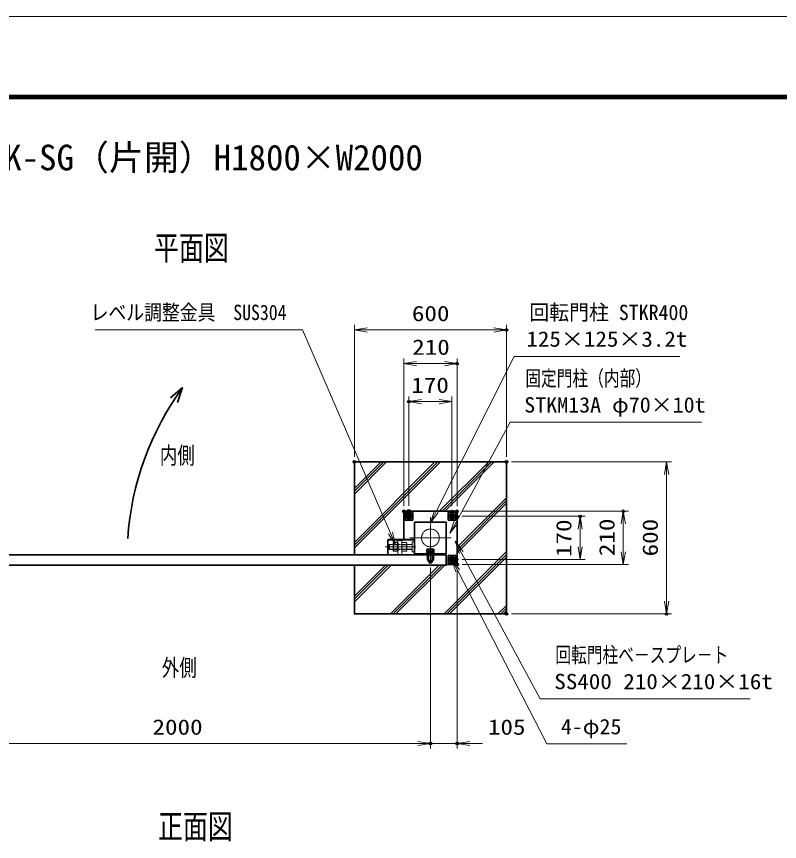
# Model space of a CAD drawing. Units: millimetres at full size. Extents: x -5940 to 5940, y -4200 to 4200.
# Drawn here: x -2656 to 353, y 947 to 4200 of the extents above; entities that cross this region are included whole.
import ezdxf
from ezdxf.enums import TextEntityAlignment as Align

# ---------------------------------------------------------------- set-up
doc = ezdxf.new("R2010")
doc.units = ezdxf.units.MM
doc.header["$LTSCALE"] = 20
doc.header["$PDMODE"] = 32
doc.header["$PDSIZE"] = 10
for name, pattern in [('DASHED', [7.5, 6, -1.5]), ('USER1', [18, 12, -1.5, 3, -1.5]), ('USER2', [9, 6, -0.75, 1.5, -0.75]), ('USER3', [3.75, 3, -0.75])]:
    doc.linetypes.add(name, pattern=pattern)
for name, color, linetype, lineweight in [('0-0_D-TTL', 7, 'Continuous', 18), ('0-1_軸線', 200, 'USER1', 15), ('0-2_隠れ線', 140, 'DASHED', 18), ('0-3_外形線', 7, 'Continuous', 35), ('0-4_寸法線', 4, 'Continuous', 18), ('0-5_0', 7, 'Continuous', 18), ('0-8_細線', 2, 'Continuous', 35), ('0-9_ハッチング', 253, 'Continuous', 13), ('0-C_ねじ', 253, 'Continuous', 18), ('0-D_AM_0N', 7, 'Continuous', 50), ('0-E_AM_4N', 4, 'Continuous', 25), ('0-F_AM_7N', 6, 'USER2', 18), ('1-0_AM_3N', 140, 'USER3', 25)]:
    doc.layers.add(name, color=color, linetype=linetype, lineweight=lineweight)
doc.layers.add('0-6_Defpoints', color=7, linetype='Continuous')
doc.layers.add('0-7_文字', color=254, linetype='Continuous')
doc.styles.add('ＭＳ ゴシック', font='')
doc.styles.get('ＭＳ ゴシック').set_extended_font_data('MS Gothic')

# ---------------------------------------------------------------- blocks, each defined once
blk = doc.blocks.new('PROFSP004L9486')
at = {"layer": '0-1_軸線'}
blk.add_line((-240, 0), (840, 0), dxfattribs=at)
at = {"layer": '0-3_外形線'}
for p, q in [((-16, 138.6), (-178.6, 138.6)), ((62, 160), (62, 0)), ((62, -160), (62, 0)), ((780, 160), (780, 0)), ((780, -160), (780, 0)), ((-16, -138.6), (-178.6, -138.6))]:
    blk.add_line(p, q, dxfattribs=at)
for points in [[(-200, 0), (-200, 240), (-178.6, 277.1), (-16, 277.1), (-16, 0)], [(-200, 0), (-200, -240), (-178.6, -277.1), (-16, -277.1), (-16, 0)], [(-16, 225), (0, 225), (0, 0)], [(-16, -225), (0, -225), (0, 0)], [(12, 160), (780, 160), (800, 140), (800, 0)], [(12, -160), (780, -160), (800, -140), (800, 0)]]:
    blk.add_lwpolyline(points, dxfattribs=at)
for centre, radius, start, end in [((-77.3, 207.8), 122.7, 145.61587, 214.38413), ((258.6, 0), 458.6, 162.41211, 197.58789), ((12, 172), 12, 180, 270), ((-77.3, -207.8), 122.7, 145.61587, 214.38413), ((12, -172), 12, 90, 180)]:
    blk.add_arc(centre, radius, start, end, dxfattribs=at)
at = {"layer": '0-C_ねじ'}
for p, q in [((62, 140), (12, 160)), ((62, 140), (800, 140)), ((62, -140), (12, -160)), ((62, -140), (800, -140))]:
    blk.add_line(p, q, dxfattribs=at)
blk = doc.blocks.new('PROFSP004KSH16')
at = {"layer": '0-3_外形線'}
for p, q in [((0, 186), (0, 0)), ((0, 13.2), (99.4, 26.5)), ((0, -186), (0, 0)), ((0, -13.2), (99.4, 0)), ((11.4, 268), (11.4, 14.8)), ((88, 268), (88, 25)), ((99.4, 186), (99.4, 0)), ((99.4, -186), (99.4, 0)), ((11.4, -268), (11.4, -11.7)), ((88, -268), (88, -1.5))]:
    blk.add_line(p, q, dxfattribs=at)
for points in [[(49.7, 268), (11.4, 268), (3.4, 260), (0, 186)], [(99.4, 186), (96, 260), (88, 268), (49.7, 268)], [(49.7, -268), (11.4, -268), (3.4, -260), (0, -186)], [(99.4, -186), (96, -260), (88, -268), (49.7, -268)]]:
    blk.add_lwpolyline(points, dxfattribs=at)
blk = doc.blocks.new('PROFSP004K8916')
at = {"layer": '0-3_外形線'}
blk.add_lwpolyline([(0, -300), (60, -300), (60, 300), (0, 300)], close=True, dxfattribs=at)
blk = doc.blocks.new('U23')
at = {"layer": '0-D_AM_0N'}
blk.add_lwpolyline([(-1880, 1596.1), (-1700, 1492.2), (-1520, 1596.1), (-1520, 1803.9), (-1700, 1907.8), (-1880, 1803.9)], close=True, dxfattribs=at)
for radius in [180, 101.1]:
    blk.add_circle((-1700, 1700), radius, dxfattribs=at)
at = {"layer": '0-E_AM_4N'}
blk.add_arc((-1700, 1700), 120, 260, 170, dxfattribs=at)
at = {"layer": '0-F_AM_7N'}
for p, q in [((-1928.6, 1700), (-1471.4, 1700)), ((-1700, 1928.6), (-1700, 1471.4))]:
    blk.add_line(p, q, dxfattribs=at)
blk = doc.blocks.new('U24')
at = {"layer": '0-D_AM_0N'}
blk.add_lwpolyline([(1520, 1596.1), (1700, 1492.2), (1880, 1596.1), (1880, 1803.9), (1700, 1907.8), (1520, 1803.9)], close=True, dxfattribs=at)
for radius in [180, 101.1]:
    blk.add_circle((1700, 1700), radius, dxfattribs=at)
at = {"layer": '0-E_AM_4N'}
blk.add_arc((1700, 1700), 120, 260, 170, dxfattribs=at)
at = {"layer": '0-F_AM_7N'}
for p, q in [((1471.4, 1700), (1928.6, 1700)), ((1700, 1928.6), (1700, 1471.4))]:
    blk.add_line(p, q, dxfattribs=at)
blk = doc.blocks.new('U25')
at = {"layer": '0-D_AM_0N'}
blk.add_lwpolyline([(1520, -1803.9), (1700, -1907.8), (1880, -1803.9), (1880, -1596.1), (1700, -1492.2), (1520, -1596.1)], close=True, dxfattribs=at)
for radius in [180, 101.1]:
    blk.add_circle((1700, -1700), radius, dxfattribs=at)
at = {"layer": '0-E_AM_4N'}
blk.add_arc((1700, -1700), 120, 260, 170, dxfattribs=at)
at = {"layer": '0-F_AM_7N'}
for p, q in [((1471.4, -1700), (1928.6, -1700)), ((1700, -1471.4), (1700, -1928.6))]:
    blk.add_line(p, q, dxfattribs=at)
blk = doc.blocks.new('A$C349E2BCA')
at = {"layer": '0-2_隠れ線'}
for p, q in [((-714.9, 581.1), (-714.9, -588.9)), ((-714.9, -588.9), (1355.1, -588.9))]:
    blk.add_line(p, q, dxfattribs=at)
at = {"layer": '0-3_外形線'}
for p, q in [((1355.1, 581.1), (-744.9, 581.1)), ((-744.9, 581.1), (-744.9, -588.9)), ((-714.9, -618.9), (1355.1, -618.9))]:
    blk.add_line(p, q, dxfattribs=at)
blk.add_lwpolyline([(1355.1, -618.9), (1355.1, 581.1), (-744.9, 581.1)], dxfattribs=at)
blk.add_arc((-714.9, -588.9), 30, 180, 270, dxfattribs=at)
blk = doc.blocks.new('U26')
at = {"layer": '1-0_AM_3N'}
for p, q in [((-1673.2, 346.5), (-1700, 300)), ((-1700, 300), (-1700, -300)), ((-1346.8, 346.5), (-1673.2, 346.5)), ((-1346.8, 173.3), (-1673.2, 173.3)), ((-1346.8, 346.5), (-1320, 300)), ((-1320, 300), (-1320, -300)), ((-1673.2, -346.5), (-1700, -300)), ((-1346.8, -173.3), (-1673.2, -173.3)), ((-1346.8, -346.5), (-1673.2, -346.5)), ((-1346.8, -346.5), (-1320, -300))]:
    blk.add_line(p, q, dxfattribs=at)
for centre, radius, start, end in [((-1546.8, 259.9), 153.2, 154.43847, 214.43847), ((-1127.6, 0), 572.4, 162.38303, 197.61697), ((-1473.2, 259.9), 153.2, 325.56153, 25.56153), ((-1892.4, 0), 572.4, 342.38303, 17.61697), ((-1546.8, -259.9), 153.2, 145.56153, 205.56153), ((-1473.2, -259.9), 153.2, 334.43847, 34.43847)]:
    blk.add_arc(centre, radius, start, end, dxfattribs=at)
blk = doc.blocks.new('U27')
at = {"layer": '0-2_隠れ線', "linetype": 'USER3'}
for p, q in [((-973.2, 346.5), (-1000, 300)), ((-1000, 300), (-1000, -300)), ((-646.8, 346.5), (-973.2, 346.5)), ((-646.8, 173.3), (-973.2, 173.3)), ((-646.8, 346.5), (-620, 300)), ((-620, 300), (-620, -300)), ((-973.2, -346.5), (-1000, -300)), ((-646.8, -173.3), (-973.2, -173.3)), ((-646.8, -346.5), (-973.2, -346.5)), ((-646.8, -346.5), (-620, -300))]:
    blk.add_line(p, q, dxfattribs=at)
for centre, radius, start, end in [((-846.8, 259.9), 153.2, 154.43847, 214.43847), ((-427.6, 0), 572.4, 162.38303, 197.61697), ((-773.2, 259.9), 153.2, 325.56153, 25.56153), ((-1192.4, 0), 572.4, 342.38303, 17.61697), ((-846.8, -259.9), 153.2, 145.56153, 205.56153), ((-773.2, -259.9), 153.2, 334.43847, 34.43847)]:
    blk.add_arc(centre, radius, start, end, dxfattribs=at)
blk = doc.blocks.new('dgdgagagd')
at = {"layer": '0-1_軸線'}
blk.add_line((89.7, 0), (-2340.3, 0), dxfattribs=at)
at = {"layer": '0-2_隠れ線'}
for p, q in [((-1975, 200), (-2000, 175)), ((-200, 175), (-2000, 175)), ((-2000, 175), (-2000, 0)), ((-1975, 200), (-1975, 0)), ((-200, 200), (-1975, 200)), ((-1975, -200), (-1975, 0)), ((-1320, 500), (-1320, -630)), ((-1320, 500), (-1000, 500)), ((-1000, 500), (-1000, -630)), ((-200, 400), (-200, -400)), ((0, 400), (-200, 400)), ((-200, -175), (-2000, -175)), ((-200, -400), (0, -400))]:
    blk.add_line(p, q, dxfattribs=at)
blk.add_lwpolyline([(-200, -200), (-1975, -200), (-2000, -175), (-2000, 0)], dxfattribs=at)
blk.add_blockref('U27', (0, 0), dxfattribs=at)
at = {"layer": '1-0_AM_3N'}
blk.add_blockref('U26', (0, 0), dxfattribs=at)
blk = doc.blocks.new('fffjgkkhk')
at = {"layer": '0-1_軸線'}
for p, q in [((0, 1642.4), (0, -1642.4)), ((-1623.7, 0), (1623.7, 0))]:
    blk.add_line(p, q, dxfattribs=at)
at = {"layer": '0-2_隠れ線'}
for p, q in [((-160, -1750), (-160, -1250)), ((-120, -1750), (-120, -1250)), ((120, -1750), (120, -1250)), ((160, -1750), (160, -1250)), ((260, -1750), (260, -1340))]:
    blk.add_line(p, q, dxfattribs=at)
blk.add_lwpolyline([(260, -1750), (-260, -1750), (-260, -1340)], dxfattribs=at)
for centre, radius in [((-1700, 1700), 250), ((1700, 1700), 250), ((0, 0), 700), ((1700, -1700), 250)]:
    blk.add_circle(centre, radius, dxfattribs=at)
at = {"layer": '0-3_外形線'}
for p, q in [((2100, 2100), (-2100, 2100)), ((-2100, 2100), (-2100, -140)), ((1250, 1250), (-1250, 1250)), ((-1250, 1250), (-1250, -1250)), ((1250, -1250), (1250, 1250)), ((-1250, -1250), (1250, -1250)), ((-360, -1340), (-360, -1250)), ((360, -1340), (360, -1250))]:
    blk.add_line(p, q, dxfattribs=at)
for points in [[(-2000, 1400), (-1400, 1400), (-1400, 2000), (-2000, 2000)], [(1400, 1400), (2000, 1400), (2000, 2000), (1400, 2000)], [(1400, -2000), (2000, -2000), (2000, -1400), (1400, -1400)]]:
    blk.add_lwpolyline(points, close=True, dxfattribs=at)
blk.add_lwpolyline([(2100, 2100), (2100, -2100), (1250, -2100)], dxfattribs=at)
blk.add_blockref('dgdgagagd', (-1250, -710), dxfattribs=at)
at = {"layer": '0-3_外形線', "xscale": -1, "rotation": 180}
blk.add_blockref('A$C349E2BCA', (-2605.1, -758.9), dxfattribs=at)
at = {"layer": '0-5_0'}
for name, p, rotation in [('PROFSP004K8916', (0, -1250), 90), ('PROFSP004L9486', (0, -1090.6), 270), ('PROFSP004KSH16', (0, -1190), 90)]:
    blk.add_blockref(name, p, dxfattribs=dict(at, rotation=rotation))
at = {"layer": '0-D_AM_0N'}
for name in ['U23', 'U24', 'U25']:
    blk.add_blockref(name, (0, 0), dxfattribs=at)
blk = doc.blocks.new('_Open')
at = {"layer": '0-5_0'}
blk.add_line((-20, 3.333), (0, 0), dxfattribs=at)
blk.add_lwpolyline([(-20, -3.333), (0, 0), (-20, 0)], dxfattribs=at)
blk = doc.blocks.new('S37')
at = {"layer": '0-4_寸法線'}
for points in [[(-15299698.6, 54018460.6), (-15312766.6, 54018460.6), (-15318902.6, 54006219.3), (-15319350.7, 54005325.3)], [(-15319051.6, 54006294), (-15319350.7, 54005325.3), (-15318753.6, 54006144.6)]]:
    blk.add_lwpolyline(points, dxfattribs=at)
at = {"layer": '0-4_寸法線', "color": 254, "style": 'ＭＳ ゴシック'}
for s, width, p in [('回転門柱 STKR400', 0.95, (-15311570.3, 54020957.5)), ('125×125×3.2t', 1.1, (-15311794.6, 54018857.5))]:
    blk.add_text(s, height=1212, dxfattribs=dict(at, width=width)).set_placement(p, align=Align.BOTTOM_LEFT)
blk = doc.blocks.new('S38')
at = {"layer": '0-4_寸法線'}
for points in [[(-15297995, 54013268.1), (-15313079, 54013268.1), (-15317343.8, 54005393.7), (-15317820.1, 54004514.3)], [(-15317490.4, 54005473), (-15317820.1, 54004514.3), (-15317197.3, 54005314.3)]]:
    blk.add_lwpolyline(points, dxfattribs=at)
at = {"layer": '0-4_寸法線', "color": 254, "style": 'ＭＳ ゴシック'}
for s, width, p in [('固定門柱（内部）', 0.75, (-15311882.6, 54015764.9)), ('STKM13A φ70×10t', 1.05, (-15311963, 54013664.9))]:
    blk.add_text(s, height=1212, dxfattribs=dict(at, width=width)).set_placement(p, align=Align.BOTTOM_LEFT)
blk = doc.blocks.new('S39')
at = {"layer": '0-4_寸法線'}
for points in [[(-15294136.4, 53991454.6), (-15310708.4, 53991454.6), (-15316933.5, 54003006.6), (-15317407.9, 54003886.9)], [(-15316786.8, 54003085.7), (-15317407.9, 54003886.9), (-15317080.2, 54002927.5)]]:
    blk.add_lwpolyline(points, dxfattribs=at)
at = {"layer": '0-4_寸法線', "color": 254, "style": 'ＭＳ ゴシック'}
for s, width, p in [('回転門柱ベ－スプレ－ト', 0.75, (-15309512, 53993951.4)), ('SS400 210×210×16t', 1.1, (-15309592.4, 53991851.4))]:
    blk.add_text(s, height=1212, dxfattribs=dict(at, width=width)).set_placement(p, align=Align.BOTTOM_LEFT)
blk = doc.blocks.new('S40')
at = {"layer": '0-4_寸法線'}
for points in [[(-15303882.2, 53987897.6), (-15310191.8, 53987897.6), (-15317203.9, 54001557.3), (-15317660.5, 54002446.9)], [(-15317055.6, 54001633.4), (-15317660.5, 54002446.9), (-15317352.1, 54001481.2)]]:
    blk.add_lwpolyline(points, dxfattribs=at)
at = {"layer": '0-4_寸法線', "color": 254, "style": 'ＭＳ ゴシック', "width": 1.05}
blk.add_text('4-φ25', height=1212, dxfattribs=at).set_placement((-15309075.8, 53988294.5), align=Align.BOTTOM_LEFT)
blk = doc.blocks.new('S41')
at = {"layer": '0-4_寸法線'}
for points in [[(-15345807.3, 54020564.4), (-15329456.1, 54020564.4), (-15322517.7, 54004529.7), (-15322120.5, 54003611.9)], [(-15322670.6, 54004463.5), (-15322120.5, 54003611.9), (-15322364.7, 54004595.9)]]:
    blk.add_lwpolyline(points, dxfattribs=at)
at = {"layer": '0-4_寸法線', "color": 254, "style": 'ＭＳ ゴシック', "width": 0.85}
blk.add_text('レベル調整金具\u3000SUS304', height=1212, dxfattribs=at).set_placement((-15346152.9, 54020961.2), align=Align.BOTTOM_LEFT)

msp = doc.modelspace()

# ---------------------------------------------------------------- linework, layer by layer
at = {"layer": '0-0_D-TTL'}
for points in [[(-5940, -4200), (5940, -4200), (5940, 4200), (-5940, 4200)], [(-5558.14, 3889.71), (5558.14, 3889.71), (5558.14, -3888.86), (-5558.14, -3888.86)], [(-5554.61, 3886.18), (5554.61, 3886.18), (5554.61, -3885.32), (-5554.61, -3885.32)], [(-5551.07, 3882.64), (5551.07, 3882.64), (5551.07, -3881.79), (-5551.07, -3881.79)], [(-5547.54, 3879.11), (5547.54, 3879.11), (5547.54, -3878.25), (-5547.54, -3878.25)], [(-5544, 3875.57), (5544, 3875.57), (5544, -3874.71), (-5544, -3874.71)]]:
    msp.add_lwpolyline(points, close=True, dxfattribs=at)
at = {"layer": '0-3_外形線'}
msp.add_lwpolyline([(-1323.52, 2037.18), (-1323.52, 1844.18), (-723.52, 1844.18), (-723.52, 2444.18), (-1323.52, 2444.18), (-1323.52, 2077.18)], dxfattribs=at)
msp.add_lwpolyline([(-2981.02, 2077.18), (-961.02, 2077.18), (-961.02, 2037.18), (-2981.02, 2037.18)], close=True, dxfattribs=at)
at = {"layer": '0-4_寸法線'}
for p, q in [((-1323.52, 2464.18), (-1323.52, 2984.19)), ((-1323.52, 2964.19), (-723.52, 2964.19)), ((-723.52, 2464.18), (-723.52, 2984.19)), ((-1128.52, 2269.18), (-1128.52, 2851.48)), ((-1128.52, 2831.48), (-918.52, 2831.48)), ((-918.52, 2269.18), (-918.52, 2851.48)), ((-1108.52, 2270.8), (-1108.52, 2701.48)), ((-938.52, 2268.62), (-938.52, 2701.48)), ((-938.52, 2681.48), (-1108.52, 2681.48)), ((-703.52, 2444.18), (-72.39, 2444.18)), ((-92.39, 2444.18), (-92.39, 1844.18)), ((-898.52, 2249.18), (-243.11, 2249.18)), ((-263.11, 2039.18), (-263.11, 2249.18)), ((-899.08, 2229.18), (-413.11, 2229.18)), ((-433.11, 2059.18), (-433.11, 2229.18)), ((-900.04, 2059.18), (-413.11, 2059.18)), ((-1023.52, 2027.65), (-1023.52, 1313.5)), ((-1023.52, 2027.65), (-1023.52, 1313.5)), ((-918.52, 2019.18), (-918.52, 1313.5)), ((-898.52, 2039.18), (-243.11, 2039.18)), ((-703.52, 1844.18), (-72.39, 1844.18)), ((-3023.52, 1333.5), (-1023.52, 1333.5)), ((-1073.52, 1333.5), (-1123.52, 1333.5)), ((-1023.52, 1333.5), (-918.52, 1333.5)), ((-868.52, 1333.5), (-818.52, 1333.5))]:
    msp.add_line(p, q, dxfattribs=at)
at = {"layer": '0-6_Defpoints'}
for p in [(-723.52, 2964.19), (-918.52, 2831.48), (-1108.52, 2681.48), (-1323.52, 2444.18), (-723.52, 2444.18), (-723.52, 2444.18), (-1128.52, 2249.18), (-1108.52, 2250.8), (-938.52, 2248.62), (-918.52, 2249.18), (-918.52, 2249.18), (-263.11, 2249.18), (-919.08, 2229.18), (-433.11, 2229.18), (-1023.52, 2047.65), (-920.04, 2059.18), (-918.52, 2039.18), (-918.52, 2039.18), (-723.52, 1844.18), (-92.39, 1844.18), (-1023.52, 1333.5), (-918.52, 1333.5)]:
    msp.add_point(p, dxfattribs=at)
at = {"layer": '0-8_細線'}
for q in [(-2048.52, 2696.24), (-2021.45, 2677.74)]:
    msp.add_line((-2000.46, 2737.51), q, dxfattribs=at)
msp.add_arc((-1077.11, 2064.45), 1142.63, 143.9103, 176.11605, dxfattribs=at)
at = {"layer": '0-9_ハッチング'}
for p, q in [((-1323.52, 2338.65), (-1218, 2444.18)), ((-1323.52, 2126.52), (-1005.87, 2444.18)), ((-1323.52, 2327.78), (-1207.13, 2444.18)), ((-1323.52, 2115.65), (-994.99, 2444.18)), ((-1323.52, 2316.9), (-1196.25, 2444.18)), ((-1323.52, 2104.77), (-984.12, 2444.18)), ((-988.74, 2249.18), (-793.74, 2444.18)), ((-977.86, 2249.18), (-782.86, 2444.18)), ((-966.99, 2249.18), (-771.99, 2444.18)), ((-918.52, 2107.26), (-723.52, 2302.26)), ((-918.52, 2096.38), (-723.52, 2291.38)), ((-918.52, 2085.51), (-723.52, 2280.51)), ((-969.47, 1844.18), (-723.52, 2090.12)), ((-958.6, 1844.18), (-723.52, 2079.25)), ((-947.72, 1844.18), (-723.52, 2068.37)), ((-1323.52, 1914.39), (-1200.74, 2037.18)), ((-1323.52, 1903.51), (-1189.86, 2037.18)), ((-1323.52, 1892.64), (-1178.99, 2037.18)), ((-1181.6, 1844.18), (-988.6, 2037.18)), ((-1170.73, 1844.18), (-977.73, 2037.18)), ((-1159.85, 1844.18), (-966.85, 2037.18)), ((-757.34, 1844.18), (-723.52, 1877.99)), ((-746.47, 1844.18), (-723.52, 1867.12)), ((-735.59, 1844.18), (-723.52, 1856.24))]:
    msp.add_line(p, q, dxfattribs=at)

# ---------------------------------------------------------------- block references
at = {"layer": '0-3_外形線', "xscale": 0.05, "yscale": 0.05}
msp.add_blockref('fffjgkkhk', (-1023.52, 2144.18), dxfattribs=at)
at = {"layer": '0-4_寸法線'}
for name, p, xscale, yscale in [('S41', (764944.5, -2698063.17), 0.05, 0.05), ('S37', (764944.5, -2698063.17), 0.05, 0.05), ('_Open', (-723.52, 2964.19), 2.5, 2.5), ('_Open', (-918.52, 2831.48), 2.5, 2.5), ('S38', (764944.5, -2698063.17), 0.05, 0.05), ('_Open', (-938.52, 2681.48), 2.5, 2.5), ('S39', (764944.5, -2698063.17), 0.05, 0.05), ('S40', (764944.5, -2698063.17), 0.05, 0.05), ('_Open', (-1023.52, 1333.5), 2.5, 2.5), ('_Open', (-1023.52, 1333.5), 2.5, 2.5)]:
    msp.add_blockref(name, p, dxfattribs=dict(at, xscale=xscale, yscale=yscale))
at = {"layer": '0-4_寸法線', "xscale": 2.5, "yscale": 2.5}
for p, rotation in [((-1323.52, 2964.19), 180), ((-1128.52, 2831.48), 180), ((-1108.52, 2681.48), 180), ((-92.39, 2444.18), 90), ((-263.11, 2249.18), 90), ((-433.11, 2229.18), 90), ((-433.11, 2059.18), 270), ((-263.11, 2039.18), 270), ((-92.39, 1844.18), 270), ((-918.52, 1333.5), 180)]:
    msp.add_blockref('_Open', p, dxfattribs=dict(at, rotation=rotation))

# ---------------------------------------------------------------- texts
at = {"layer": '0-4_寸法線', "color": 254, "style": 'ＭＳ ゴシック', "width": 1.2}
for s, p in [('600', (-1096.72, 2980.54)), ('210', (-1095.52, 2847.82)), ('170', (-1099.12, 2697.82)), ('2000', (-2119.52, 1349.84)), ('105', (-796.94, 1349.84))]:
    msp.add_text(s, height=60.56, dxfattribs=at).set_placement(p, align=Align.BOTTOM_LEFT)
for s, p in [('210', (-279.45, 2072.18)), ('600', (-108.73, 2070.98)), ('170', (-449.45, 2068.58))]:
    msp.add_text(s, height=60.56, rotation=90, dxfattribs=at).set_placement(p, align=Align.BOTTOM_LEFT)
at = {"layer": '0-7_文字', "style": 'ＭＳ ゴシック'}
msp.add_text('TKK-SG（片開）H1800×W2000', height=101, dxfattribs=at).set_placement((-2841.32, 3563.26), align=Align.BOTTOM_LEFT)
at = {"layer": '0-7_文字', "style": 'ＭＳ ゴシック', "width": 0.75}
for s, height, p in [('平面図', 96.19, (-2113.46, 3210.29)), ('内側', 67.3, (-2090.57, 2415.48)), ('外側', 67.3, (-2082.64, 1578.74)), ('正面図', 96.19, (-2097.83, 929.54))]:
    msp.add_text(s, height=height, dxfattribs=at).set_placement(p, align=Align.BOTTOM_LEFT)

doc.saveas('drawing.dxf')
